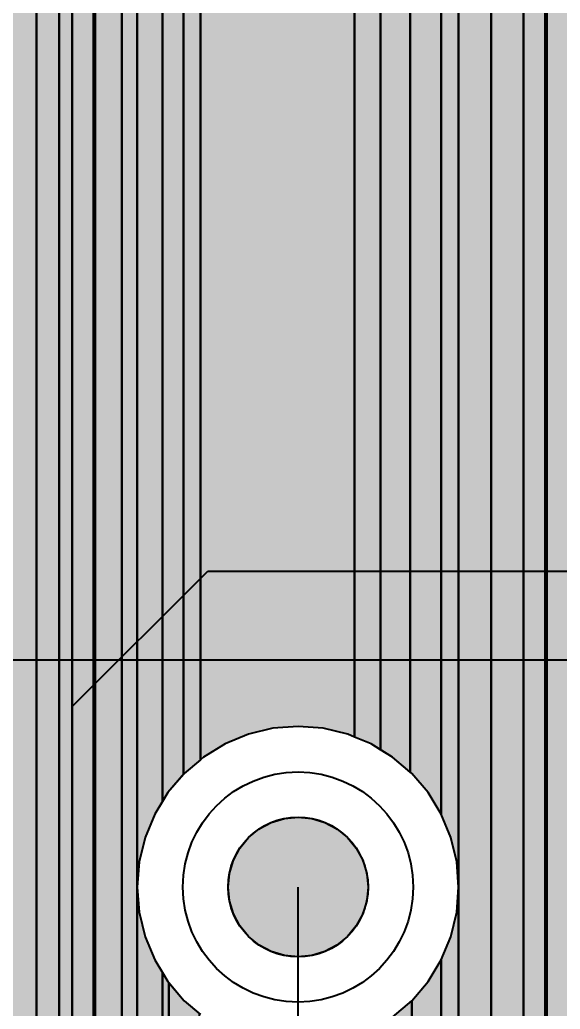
# Model space of a CAD drawing. Header units: millimetres. Extents: x 3 to 111, y 3 to 56.
# Drawn here: x 94.21 to 97.25, y 44.88 to 50.45 of the extents above; entities that cross this region are included whole.
import ezdxf

# ---------------------------------------------------------------- set-up
doc = ezdxf.new("R2010")
doc.units = ezdxf.units.MM
for name, color, linetype in [('bottom_copper', 7, 'Continuous'), ('drill_plated', 7, 'Continuous'), ('top_copper', 7, 'Continuous'), ('top_silk', 7, 'Continuous')]:
    doc.layers.add(name, color=color, linetype=linetype)

# ---------------------------------------------------------------- blocks, each defined once
blk = doc.blocks.new('Block7741')
at = {"layer": 'bottom_copper', "lineweight": 40}
for points in [[(0.1601, 40.2302), (0.0221, 40.2633), (0.01, 40.2643), (0.01, 51.435), (0.1601, 51.435), (0.1601, 40.2302)], [(0.01, 40.2643), (0, 40.265), (0, 49.6506), (0.01, 49.82), (0.01, 40.2643)], [(0, 40.265), (-0.1194, 40.2745), (-0.1208, 40.2744), (-0.1208, 49.3021), (-0.1047, 49.3284), (-0.0397, 49.4854), (0, 49.6506), (0, 40.265)]]:
    blk.add_hatch(color=7, dxfattribs=at).paths.add_polyline_path(points, flags=0)
at = {"layer": 'bottom_copper', "color": 7, "lineweight": 40}
for points in [[(0.1601, 40.2302), (0.0221, 40.2633), (0.01, 40.2643), (0.01, 51.435), (0.1601, 51.435), (0.1601, 40.2302)], [(0.01, 40.2643), (0, 40.265), (0, 49.6506), (0.01, 49.82), (0.01, 40.2643)], [(0, 40.265), (-0.1194, 40.2745), (-0.1208, 40.2744), (-0.1208, 49.3021), (-0.1047, 49.3284), (-0.0397, 49.4854), (0, 49.6506), (0, 40.265)]]:
    blk.add_lwpolyline(points, close=True, dxfattribs=at)
blk = doc.blocks.new('Block8148')
at = {"layer": 'bottom_copper', "lineweight": 40}
for points in [[(0.9031, 37.6352), (0.763, 37.6241), (0.7201, 37.6138), (0.7201, 46.4151), (0.8304, 46.5443), (0.9031, 46.6629), (0.9031, 37.6352)], [(0.7201, 37.6138), (0.625, 37.591), (0.5362, 37.5542), (0.5362, 46.2713), (0.5909, 46.3048), (0.7201, 46.4151), (0.7201, 37.6138)], [(0.5362, 39.2708), (0.5278, 39.4123), (0.4947, 39.5503), (0.4404, 39.6814), (0.4404, 46.2137), (0.446, 46.216), (0.5362, 46.2713), (0.5362, 39.2708)], [(0.4404, 39.6814), (0.3662, 39.8024), (0.2741, 39.9104), (0.2649, 39.9182), (0.2649, 46.1452), (0.289, 46.151), (0.4404, 46.2137), (0.4404, 39.6814)], [(0.2649, 39.9182), (0.1661, 40.0025), (0.0986, 40.0439), (0.0986, 46.1093), (0.1238, 46.1113), (0.2649, 46.1452), (0.2649, 39.9182)], [(0.0986, 40.0439), (0.0451, 40.0767), (-0.0473, 40.115), (-0.0473, 46.0981), (-0.0456, 46.098), (0.0986, 46.1093), (0.0986, 40.0439)], [(0.5362, 37.5542), (0.4939, 37.5367), (0.4404, 37.5039), (0.4404, 38.8602), (0.4947, 38.9913), (0.5278, 39.1293), (0.5362, 39.2708), (0.5362, 37.5542)], [(0.4404, 37.5039), (0.3729, 37.4625), (0.2741, 37.3782), (0.2741, 38.6312), (0.3662, 38.7392), (0.4404, 38.8602), (0.4404, 37.5039)], [(0.2741, 37.3782), (0.2649, 37.3704), (0.1728, 37.2624), (0.1238, 37.1825), (0.1238, 38.5131), (0.1661, 38.5391), (0.2741, 38.6312), (0.2741, 37.3782)]]:
    blk.add_hatch(color=7, dxfattribs=at).paths.add_polyline_path(points, flags=0)
at = {"layer": 'bottom_copper', "color": 7, "lineweight": 40}
for points in [[(0.9031, 37.6352), (0.763, 37.6241), (0.7201, 37.6138), (0.7201, 46.4151), (0.8304, 46.5443), (0.9031, 46.6629), (0.9031, 37.6352)], [(0.7201, 37.6138), (0.625, 37.591), (0.5362, 37.5542), (0.5362, 46.2713), (0.5909, 46.3048), (0.7201, 46.4151), (0.7201, 37.6138)], [(0.5362, 39.2708), (0.5278, 39.4123), (0.4947, 39.5503), (0.4404, 39.6814), (0.4404, 46.2137), (0.446, 46.216), (0.5362, 46.2713), (0.5362, 39.2708)], [(0.4404, 39.6814), (0.3662, 39.8024), (0.2741, 39.9104), (0.2649, 39.9182), (0.2649, 46.1452), (0.289, 46.151), (0.4404, 46.2137), (0.4404, 39.6814)], [(0.2649, 39.9182), (0.1661, 40.0025), (0.0986, 40.0439), (0.0986, 46.1093), (0.1238, 46.1113), (0.2649, 46.1452), (0.2649, 39.9182)], [(0.0986, 40.0439), (0.0451, 40.0767), (-0.0473, 40.115), (-0.0473, 46.0981), (-0.0456, 46.098), (0.0986, 46.1093), (0.0986, 40.0439)], [(0.5362, 37.5542), (0.4939, 37.5367), (0.4404, 37.5039), (0.4404, 38.8602), (0.4947, 38.9913), (0.5278, 39.1293), (0.5362, 39.2708), (0.5362, 37.5542)], [(0.4404, 37.5039), (0.3729, 37.4625), (0.2741, 37.3782), (0.2741, 38.6312), (0.3662, 38.7392), (0.4404, 38.8602), (0.4404, 37.5039)], [(0.2741, 37.3782), (0.2649, 37.3704), (0.1728, 37.2624), (0.1238, 37.1825), (0.1238, 38.5131), (0.1661, 38.5391), (0.2741, 38.6312), (0.2741, 37.3782)]]:
    blk.add_lwpolyline(points, close=True, dxfattribs=at)
blk = doc.blocks.new('Block9158')
at = {"layer": 'bottom_copper', "lineweight": 40}
for points in [[(0.1601, 40.2302), (0.0221, 40.2633), (0.01, 40.2643), (0.01, 51.435), (0.1601, 51.435), (0.1601, 40.2302)], [(0.2461, 40.1946), (0.1601, 40.2302), (0.1601, 51.435), (0.2461, 51.435), (0.2461, 40.1946)], [(0.3877, 42.3907), (0.3447, 42.3206), (0.2904, 42.1895), (0.2573, 42.0515), (0.2461, 41.91), (0.2461, 51.435), (0.3877, 51.435), (0.3877, 42.3907)], [(0.01, 40.2643), (0, 40.265), (0, 49.6506), (0.01, 49.82), (0.01, 40.2643)], [(0.5057, 42.5434), (0.4189, 42.4416), (0.3877, 42.3907), (0.3877, 49.82), (0.401, 49.6506), (0.4407, 49.4854), (0.5057, 49.3284), (0.5057, 42.5434)], [(0, 40.265), (-0.1194, 40.2745), (-0.1194, 49.3044), (-0.1047, 49.3284), (-0.0397, 49.4854), (0, 49.6506), (0, 40.265)], [(0.6011, 42.6265), (0.511, 42.5496), (0.5057, 42.5434), (0.5057, 49.3284), (0.5945, 49.1835), (0.6011, 49.1758), (0.6011, 42.6265)], [(0.3877, 40.1167), (0.2912, 40.1759), (0.2461, 40.1946), (0.2461, 41.91), (0.2573, 41.7685), (0.2904, 41.6305), (0.3447, 41.4994), (0.3877, 41.4293), (0.3877, 40.1167)], [(0.4233, 40.0923), (0.4122, 40.1017), (0.3877, 40.1167), (0.3877, 41.4293), (0.4189, 41.3784), (0.4233, 41.3732), (0.4233, 40.0923)], [(0.5945, 39.9043), (0.4233, 39.7331), (0.4233, 41.3732), (0.511, 41.2704), (0.5945, 41.1991), (0.5945, 39.9043)]]:
    blk.add_hatch(color=7, dxfattribs=at).paths.add_polyline_path(points, flags=0)
at = {"layer": 'bottom_copper', "color": 7, "lineweight": 40}
for points in [[(0.1601, 40.2302), (0.0221, 40.2633), (0.01, 40.2643), (0.01, 51.435), (0.1601, 51.435), (0.1601, 40.2302)], [(0.2461, 40.1946), (0.1601, 40.2302), (0.1601, 51.435), (0.2461, 51.435), (0.2461, 40.1946)], [(0.3877, 42.3907), (0.3447, 42.3206), (0.2904, 42.1895), (0.2573, 42.0515), (0.2461, 41.91), (0.2461, 51.435), (0.3877, 51.435), (0.3877, 42.3907)], [(0.01, 40.2643), (0, 40.265), (0, 49.6506), (0.01, 49.82), (0.01, 40.2643)], [(0.5057, 42.5434), (0.4189, 42.4416), (0.3877, 42.3907), (0.3877, 49.82), (0.401, 49.6506), (0.4407, 49.4854), (0.5057, 49.3284), (0.5057, 42.5434)], [(0, 40.265), (-0.1194, 40.2745), (-0.1194, 49.3044), (-0.1047, 49.3284), (-0.0397, 49.4854), (0, 49.6506), (0, 40.265)], [(0.6011, 42.6265), (0.511, 42.5496), (0.5057, 42.5434), (0.5057, 49.3284), (0.5945, 49.1835), (0.6011, 49.1758), (0.6011, 42.6265)], [(0.3877, 40.1167), (0.2912, 40.1759), (0.2461, 40.1946), (0.2461, 41.91), (0.2573, 41.7685), (0.2904, 41.6305), (0.3447, 41.4994), (0.3877, 41.4293), (0.3877, 40.1167)], [(0.4233, 40.0923), (0.4122, 40.1017), (0.3877, 40.1167), (0.3877, 41.4293), (0.4189, 41.3784), (0.4233, 41.3732), (0.4233, 40.0923)], [(0.5945, 39.9043), (0.4233, 39.7331), (0.4233, 41.3732), (0.511, 41.2704), (0.5945, 41.1991), (0.5945, 39.9043)]]:
    blk.add_lwpolyline(points, close=True, dxfattribs=at)
blk = doc.blocks.new('Block9627')
at = {"layer": 'bottom_copper', "lineweight": 40}
for points in [[(0.5427, 37.7148), (0.4686, 37.709), (0.4686, 46.6238), (0.5427, 46.7447), (0.5427, 37.7148)], [(0.4686, 37.709), (0.4012, 37.7036), (0.3419, 37.6894), (0.3419, 46.4806), (0.3583, 46.4946), (0.4686, 46.6238), (0.4686, 37.709)], [(0.3419, 37.6894), (0.2632, 37.6705), (0.1744, 37.6338), (0.1744, 46.3508), (0.2291, 46.3843), (0.3419, 46.4806), (0.3419, 37.6894)]]:
    blk.add_hatch(color=7, dxfattribs=at).paths.add_polyline_path(points, flags=0)
at = {"layer": 'bottom_copper', "color": 7, "lineweight": 40}
for points in [[(0.5427, 37.7148), (0.4686, 37.709), (0.4686, 46.6238), (0.5427, 46.7447), (0.5427, 37.7148)], [(0.4686, 37.709), (0.4012, 37.7036), (0.3419, 37.6894), (0.3419, 46.4806), (0.3583, 46.4946), (0.4686, 46.6238), (0.4686, 37.709)], [(0.3419, 37.6894), (0.2632, 37.6705), (0.1744, 37.6338), (0.1744, 46.3508), (0.2291, 46.3843), (0.3419, 46.4806), (0.3419, 37.6894)]]:
    blk.add_lwpolyline(points, close=True, dxfattribs=at)

msp = doc.modelspace()

# ---------------------------------------------------------------- hatches: boundary and pattern name
at = {"layer": 'bottom_copper', "lineweight": 40}
for points in [[(96.0963, 46.4142), (96.0576, 46.4302), (95.9196, 46.4633), (95.7781, 46.4745), (95.6366, 46.4633), (95.4986, 46.4302), (95.3675, 46.3759), (95.2465, 46.3017), (95.2286, 46.2865), (95.2286, 52.8358), (95.3323, 52.7143), (95.4615, 52.604), (95.6064, 52.5152), (95.7634, 52.4502), (95.9286, 52.4105), (96.0963, 52.3973), (96.0963, 46.4142)], [(96.1642, 45.4932), (96.1418, 45.4193), (96.1054, 45.3513), (96.0565, 45.2916), (95.9968, 45.2427), (95.9288, 45.2063), (95.8549, 45.1839), (95.7781, 45.1763), (95.7013, 45.1839), (95.6274, 45.2063), (95.5594, 45.2427), (95.4997, 45.2916), (95.4508, 45.3513), (95.4144, 45.4193), (95.392, 45.4932), (95.3844, 45.57), (95.392, 45.6468), (95.4144, 45.7207), (95.4508, 45.7887), (95.4997, 45.8484), (95.5594, 45.8973), (95.6274, 45.9337), (95.7013, 45.9561), (95.7781, 45.9637), (95.8549, 45.9561), (95.9288, 45.9337), (95.9968, 45.8973), (96.0565, 45.8484), (96.1054, 45.7887), (96.1418, 45.7207), (96.1642, 45.6468), (96.1718, 45.57), (96.1642, 45.4932)]]:
    msp.add_hatch(color=7, dxfattribs=at).paths.add_polyline_path(points, flags=0)
at = {"layer": 'drill_plated', "lineweight": 40}
msp.add_hatch(color=7, dxfattribs=at).paths.add_polyline_path([(96.1642, 45.4932), (96.1418, 45.4193), (96.1054, 45.3513), (96.0565, 45.2916), (95.9968, 45.2427), (95.9288, 45.2063), (95.8549, 45.1839), (95.7781, 45.1763), (95.7013, 45.1839), (95.6274, 45.2063), (95.5594, 45.2427), (95.4997, 45.2916), (95.4508, 45.3513), (95.4144, 45.4193), (95.392, 45.4932), (95.3844, 45.57), (95.392, 45.6468), (95.4144, 45.7207), (95.4508, 45.7887), (95.4997, 45.8484), (95.5594, 45.8973), (95.6274, 45.9337), (95.7013, 45.9561), (95.7781, 45.9637), (95.8549, 45.9561), (95.9288, 45.9337), (95.9968, 45.8973), (96.0565, 45.8484), (96.1054, 45.7887), (96.1418, 45.7207), (96.1642, 45.6468), (96.1718, 45.57), (96.1642, 45.4932)], flags=0)
at = {"layer": 'top_copper', "lineweight": 40}
msp.add_hatch(color=7, dxfattribs=at).paths.add_polyline_path([(96.1642, 45.4932), (96.1418, 45.4193), (96.1054, 45.3513), (96.0565, 45.2916), (95.9968, 45.2427), (95.9288, 45.2063), (95.8549, 45.1839), (95.7781, 45.1763), (95.7013, 45.1839), (95.6274, 45.2063), (95.5594, 45.2427), (95.4997, 45.2916), (95.4508, 45.3513), (95.4144, 45.4193), (95.392, 45.4932), (95.3844, 45.57), (95.392, 45.6468), (95.4144, 45.7207), (95.4508, 45.7887), (95.4997, 45.8484), (95.5594, 45.8973), (95.6274, 45.9337), (95.7013, 45.9561), (95.7781, 45.9637), (95.8549, 45.9561), (95.9288, 45.9337), (95.9968, 45.8973), (96.0565, 45.8484), (96.1054, 45.7887), (96.1418, 45.7207), (96.1642, 45.6468), (96.1718, 45.57), (96.1642, 45.4932)], flags=0)

# ---------------------------------------------------------------- linework, layer by layer
at = {"layer": 'bottom_copper', "color": 7, "lineweight": 40}
for p, q in [((94.5081, 43.9345), (94.5081, 52.9644)), ((94.5081, 52.9644), (94.5081, 43.9345)), ((97.0467, 43.9344), (97.0467, 52.9621)), ((97.0467, 52.9621), (97.0467, 43.9344)), ((95.2286, 46.2865), (95.2286, 52.8358)), ((95.2286, 52.8358), (95.2286, 46.2865)), ((96.0963, 46.4142), (96.0963, 52.3973)), ((96.0963, 52.3973), (96.0963, 46.4142)), ((95.6366, 46.4633), (95.4986, 46.4302)), ((95.7781, 46.4745), (95.6366, 46.4633)), ((95.9196, 46.4633), (95.7781, 46.4745)), ((96.0576, 46.4302), (95.9196, 46.4633)), ((95.4986, 46.4302), (95.3675, 46.3759)), ((96.0963, 46.4142), (96.0576, 46.4302)), ((96.1887, 46.3759), (96.0963, 46.4142)), ((95.3675, 46.3759), (95.2465, 46.3017)), ((96.3097, 46.3017), (96.1887, 46.3759)), ((95.2286, 46.2865), (95.1385, 46.2096)), ((95.2465, 46.3017), (95.2286, 46.2865)), ((96.4177, 46.2096), (96.3097, 46.3017)), ((95.1385, 46.2096), (95.0464, 46.1016)), ((96.5098, 46.1016), (96.4177, 46.2096)), ((95.0464, 46.1016), (94.9722, 45.9806)), ((96.584, 45.9806), (96.5098, 46.1016)), ((94.9722, 45.9806), (94.9179, 45.8495)), ((96.6383, 45.8495), (96.584, 45.9806)), ((94.9179, 45.8495), (94.8848, 45.7115)), ((96.6714, 45.7115), (96.6383, 45.8495)), ((94.8848, 45.7115), (94.8736, 45.57)), ((96.6798, 45.57), (96.6714, 45.7115)), ((94.8736, 45.57), (94.8848, 45.4285)), ((96.6714, 45.4285), (96.6798, 45.57)), ((94.8848, 45.4285), (94.9179, 45.2905)), ((96.6383, 45.2905), (96.6714, 45.4285)), ((94.9179, 45.2905), (94.9722, 45.1594)), ((96.584, 45.1594), (96.6383, 45.2905)), ((94.9722, 45.1594), (95.0464, 45.0384)), ((96.5098, 45.0384), (96.584, 45.1594)), ((95.0464, 45.0384), (95.1385, 44.9304)), ((96.4177, 44.9304), (96.5098, 45.0384)), ((95.1385, 44.9304), (95.2286, 44.8535)), ((96.3097, 44.8383), (96.4177, 44.9304))]:
    msp.add_line(p, q, dxfattribs=at)
for points in [[(96.0963, 46.4142), (96.0576, 46.4302), (95.9196, 46.4633), (95.7781, 46.4745), (95.6366, 46.4633), (95.4986, 46.4302), (95.3675, 46.3759), (95.2465, 46.3017), (95.2286, 46.2865), (95.2286, 52.8358), (95.3323, 52.7143), (95.4615, 52.604), (95.6064, 52.5152), (95.7634, 52.4502), (95.9286, 52.4105), (96.0963, 52.3973), (96.0963, 46.4142)], [(96.1642, 45.4932), (96.1418, 45.4193), (96.1054, 45.3513), (96.0565, 45.2916), (95.9968, 45.2427), (95.9288, 45.2063), (95.8549, 45.1839), (95.7781, 45.1763), (95.7013, 45.1839), (95.6274, 45.2063), (95.5594, 45.2427), (95.4997, 45.2916), (95.4508, 45.3513), (95.4144, 45.4193), (95.392, 45.4932), (95.3844, 45.57), (95.392, 45.6468), (95.4144, 45.7207), (95.4508, 45.7887), (95.4997, 45.8484), (95.5594, 45.8973), (95.6274, 45.9337), (95.7013, 45.9561), (95.7781, 45.9637), (95.8549, 45.9561), (95.9288, 45.9337), (95.9968, 45.8973), (96.0565, 45.8484), (96.1054, 45.7887), (96.1418, 45.7207), (96.1642, 45.6468), (96.1718, 45.57), (96.1642, 45.4932)]]:
    msp.add_lwpolyline(points, close=True, dxfattribs=at)
for major_axis in [(0.6477, 0), (0.3937, 0)]:
    msp.add_ellipse((95.7781, 45.57), major_axis=major_axis, ratio=1, dxfattribs=at)
at = {"layer": 'drill_plated', "color": 7, "lineweight": 40}
msp.add_lwpolyline([(96.1642, 45.4932), (96.1418, 45.4193), (96.1054, 45.3513), (96.0565, 45.2916), (95.9968, 45.2427), (95.9288, 45.2063), (95.8549, 45.1839), (95.7781, 45.1763), (95.7013, 45.1839), (95.6274, 45.2063), (95.5594, 45.2427), (95.4997, 45.2916), (95.4508, 45.3513), (95.4144, 45.4193), (95.392, 45.4932), (95.3844, 45.57), (95.392, 45.6468), (95.4144, 45.7207), (95.4508, 45.7887), (95.4997, 45.8484), (95.5594, 45.8973), (95.6274, 45.9337), (95.7013, 45.9561), (95.7781, 45.9637), (95.8549, 45.9561), (95.9288, 45.9337), (95.9968, 45.8973), (96.0565, 45.8484), (96.1054, 45.7887), (96.1418, 45.7207), (96.1642, 45.6468), (96.1718, 45.57), (96.1642, 45.4932)], close=True, dxfattribs=at)
msp.add_ellipse((95.7781, 45.57), major_axis=(0.3937, 0), ratio=1, dxfattribs=at)
at = {"layer": 'top_copper', "color": 7, "lineweight": 40}
for p, q in [((94.508, 46.586), (95.27, 47.348)), ((95.27, 47.348), (97.81, 47.348)), ((94.508, 44.808), (94.508, 46.586)), ((95.778, 36.934), (95.778, 45.57))]:
    msp.add_line(p, q, dxfattribs=at)
msp.add_lwpolyline([(96.1642, 45.4932), (96.1418, 45.4193), (96.1054, 45.3513), (96.0565, 45.2916), (95.9968, 45.2427), (95.9288, 45.2063), (95.8549, 45.1839), (95.7781, 45.1763), (95.7013, 45.1839), (95.6274, 45.2063), (95.5594, 45.2427), (95.4997, 45.2916), (95.4508, 45.3513), (95.4144, 45.4193), (95.392, 45.4932), (95.3844, 45.57), (95.392, 45.6468), (95.4144, 45.7207), (95.4508, 45.7887), (95.4997, 45.8484), (95.5594, 45.8973), (95.6274, 45.9337), (95.7013, 45.9561), (95.7781, 45.9637), (95.8549, 45.9561), (95.9288, 45.9337), (95.9968, 45.8973), (96.0565, 45.8484), (96.1054, 45.7887), (96.1418, 45.7207), (96.1642, 45.6468), (96.1718, 45.57), (96.1642, 45.4932)], close=True, dxfattribs=at)
for major_axis in [(0.6477, 0), (0.3937, 0)]:
    msp.add_ellipse((95.7781, 45.57), major_axis=major_axis, ratio=1, dxfattribs=at)
at = {"layer": 'top_silk', "color": 7, "lineweight": 40}
msp.add_line((86.7581, 46.8487), (100.9781, 46.85), dxfattribs=at)

# ---------------------------------------------------------------- block references
at = {"layer": 'bottom_copper'}
for name, p in [('Block9158', (94.6275, 3.66)), ('Block7741', (97.1675, 3.66)), ('Block9627', (93.9654, 6.2197)), ('Block8148', (96.1436, 6.2992))]:
    msp.add_blockref(name, p, dxfattribs=at)

doc.saveas('drawing.dxf')
